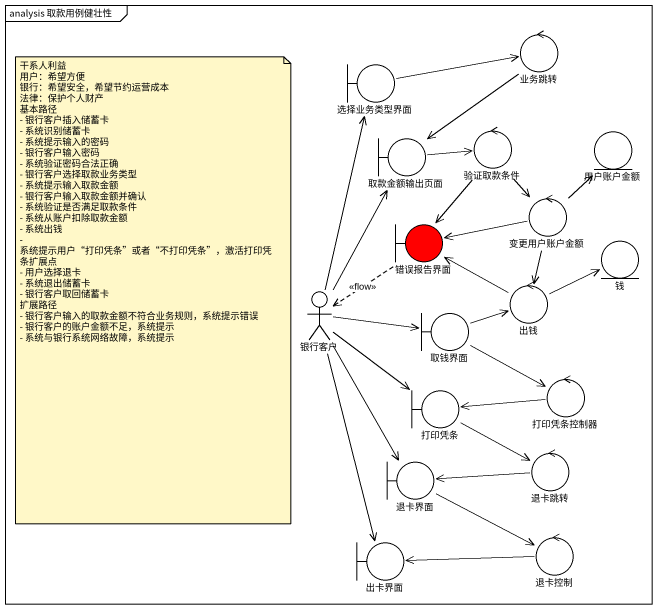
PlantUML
@startuml
mainframe analysis 取款用例健壮性
control 业务跳转
boundary 选择业务类型界面
boundary 取款金额输出页面
control 验证取款条件
entity 用户账户金额
control 变更用户账户金额
boundary 错误报告界面 #FF0000
entity 钱
actor 银行客户
boundary 取钱界面
control 出钱
boundary 打印凭条
control 打印凭条控制器
boundary 退卡界面
control 退卡跳转
boundary 出卡界面
control 退卡控制
业务跳转 --> 取款金额输出页面
选择业务类型界面 -right-> 业务跳转
取款金额输出页面 -right-> 验证取款条件
验证取款条件 --> 变更用户账户金额
验证取款条件 --> 错误报告界面
变更用户账户金额 -up-> 用户账户金额
变更用户账户金额 -left-> 错误报告界面
变更用户账户金额 --> 出钱
错误报告界面 ..> 银行客户 : <<flow>>
银行客户 -up-> 选择业务类型界面
银行客户 -up-> 取款金额输出页面
银行客户 -right-> 取钱界面
银行客户 --> 打印凭条
银行客户 --> 退卡界面
银行客户 --> 出卡界面
取钱界面 -right-> 出钱
取钱界面 -right-> 打印凭条控制器
出钱 -left-> 错误报告界面
出钱 -right-> 钱
打印凭条 -right-> 退卡跳转
打印凭条控制器 -left-> 打印凭条
退卡界面 -right-> 退卡控制
退卡跳转 -left-> 退卡界面
退卡控制 -left-> 出卡界面
note as N1
  干系人利益
  用户：希望方便
  银行：希望安全，希望节约运营成本
  法律：保护个人财产
  基本路径
  - 银行客户插入储蓄卡
  - 系统识别储蓄卡
  - 系统提示输入的密码
  - 银行客户输入密码
  - 系统验证密码合法正确
  - 银行客户选择取款业务类型
  - 系统提示输入取款金额
  - 银行客户输入取款金额并确认
  - 系统验证是否满足取款条件
  - 系统从账户扣除取款金额
  - 系统出钱
  - 系统提示用户“打印凭条”或者“不打印凭条”，激活打印凭条扩展点
  - 用户选择退卡
  - 系统退出储蓄卡
  - 银行客户取回储蓄卡
  扩展路径
  - 银行客户输入的取款金额不符合业务规则，系统提示错误
  - 银行客户的账户金额不足，系统提示
  - 系统与银行系统网络故障，系统提示
end note
@enduml
